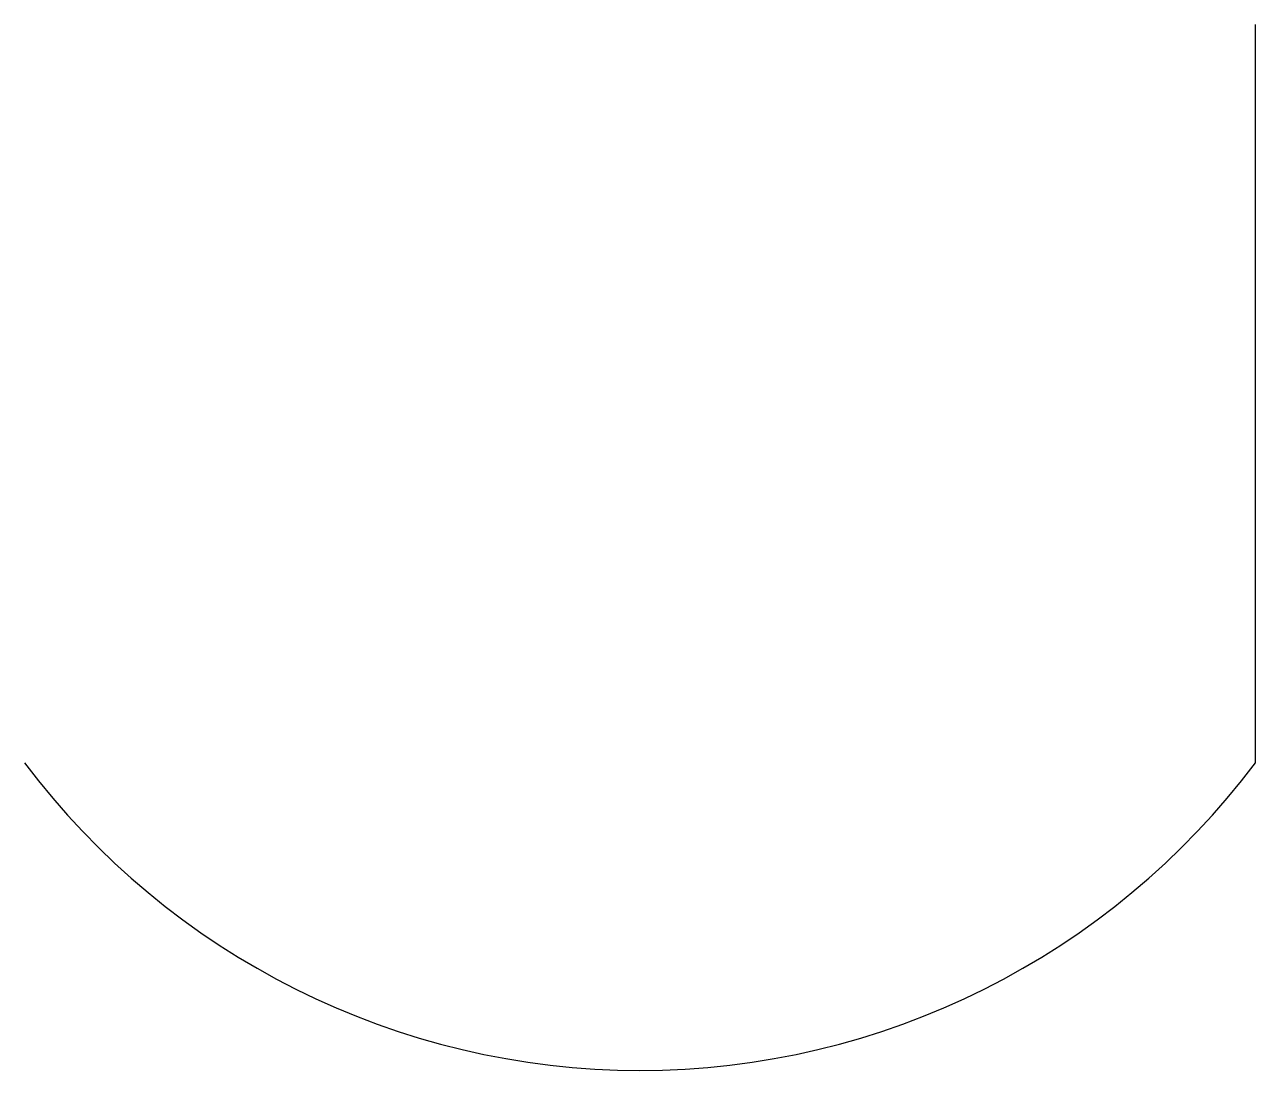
# Model space of a CAD drawing. Header units: metres. Extents: x 0 to 50, y -12.5 to 30.
import ezdxf

# ---------------------------------------------------------------- set-up
doc = ezdxf.new("R2010")
doc.units = ezdxf.units.M

msp = doc.modelspace()

# ---------------------------------------------------------------- linework, layer by layer
at = {"layer": 'KAPSAM'}
msp.add_lwpolyline([(0, 0, 0.5), (50, 0), (50, 30)], format="xyb", dxfattribs=at)

doc.saveas('drawing.dxf')
